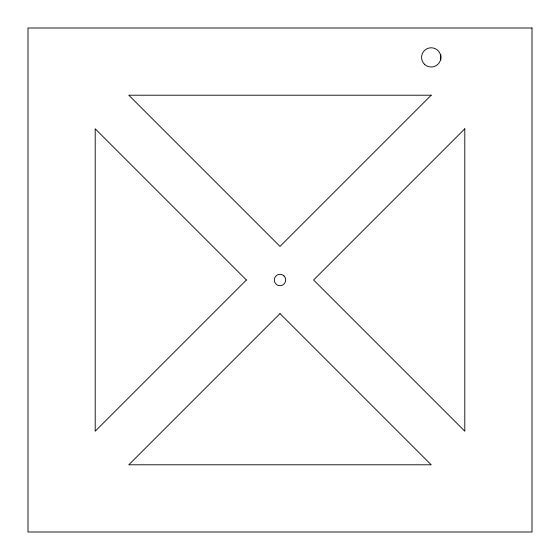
<?xml version="1.0" encoding="UTF-8"?>
<svg xmlns="http://www.w3.org/2000/svg" width="560" height="560" viewBox="0 0 560 560"><rect width="100%" height="100%" fill="white"/><g stroke="black" fill="none" stroke-linecap="round" stroke-linejoin="round"><path stroke-width="0.84" d="M440.832 54.803L440.832 60.025M246.4 280L95.2 431.2L95.2 128.8L246.4 280M431.2 95.2L280 246.4L128.8 95.2L431.2 95.2M280 313.6L128.8 464.8L431.2 464.8L280 313.6M464.8 128.8L313.6 280L464.8 431.2L464.8 128.8M532 28L28 28L28 532L532 532L532 28M284.039 275.961L282.856 275.051A5.712 5.712 0 0 0 274.372 279.006A5.712 5.712 0 0 0 280.994 285.628A5.712 5.712 0 0 0 284.949 277.144L284.039 275.961M424.389 64.211A9.632 9.632 0 0 0 440.503 59.892A9.632 9.632 0 0 0 428.708 48.097A9.632 9.632 0 0 0 424.389 64.211"/></g></svg>
